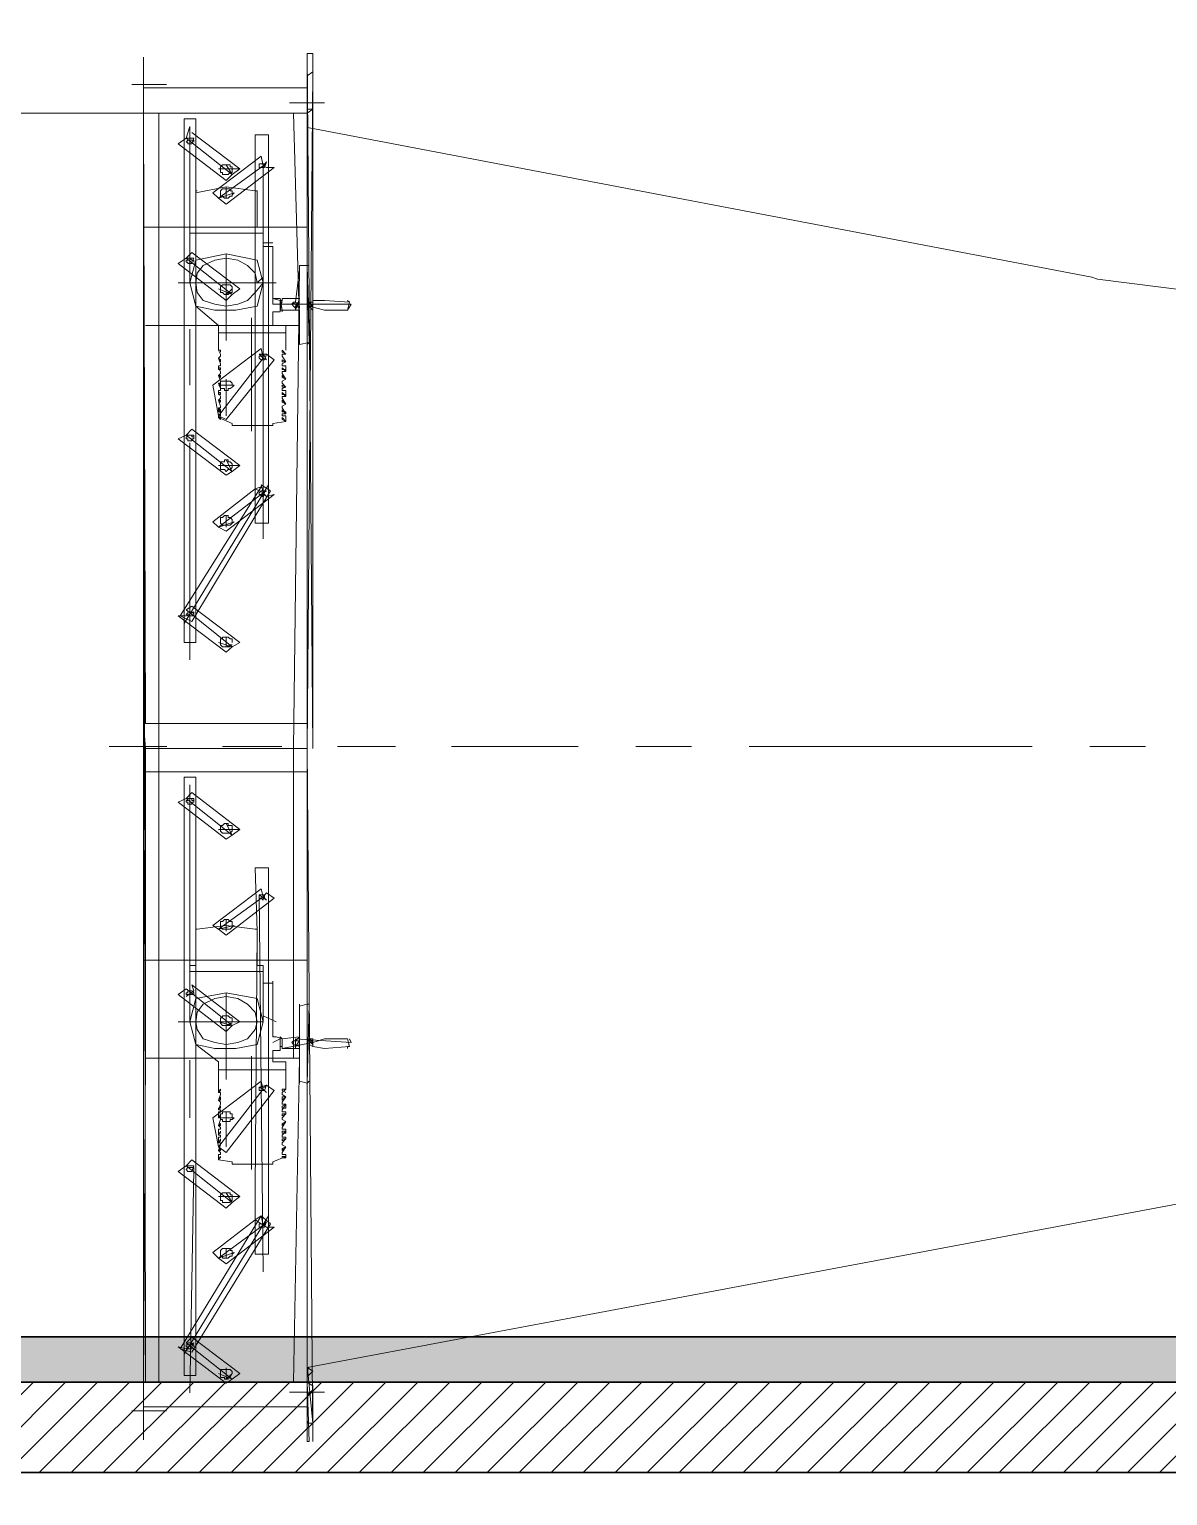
# Model space of a CAD drawing. Header units: centimetres. Extents: x -15511 to 6948, y 9649 to 14173.
# Drawn here: x -13399.2 to -13147.7, y 10909.9 to 11234 of the extents above; entities that cross this region are included whole.
import ezdxf

# ---------------------------------------------------------------- set-up
doc = ezdxf.new("R2010")
doc.units = ezdxf.units.CM
doc.header["$LTSCALE"] = 200
doc.linetypes.add('Dot 1mm', pattern=[0.1, 0, -0.1])
for name, color, linetype, lineweight in [('A$C5D0D0A5A_dwg', 8, 'Continuous', 9), ('A-FLOR', 192, 'Continuous', 9), ('A-FLOR-LEVL', 51, 'Continuous', 9), ('A-FLOR-PATT', 8, 'Continuous', 35), ('A-GENM', 13, 'Continuous', 9), ('TVF', 22, 'Continuous', 9)]:
    doc.layers.add(name, color=color, linetype=linetype, lineweight=lineweight)
pattern_1 = [(45, (-4285.505, 12015), (-3.535534, 3.535534), [])]

# ---------------------------------------------------------------- blocks, each defined once
blk = doc.blocks.new('P2 TVF TÜNELİ2 - P2 TVF TÜNELİ-1428277-A')
at = {"layer": 'A-GENM'}
h = blk.add_hatch(dxfattribs=at)
h.set_pattern_fill('FP_1', color=256, style=0, pattern_type=2)
h.set_pattern_definition(pattern_1)
h.paths.add_polyline_path([(-14351.98, 10697.35), (-11811.98, 10697.35), (-11811.98, 10749.18), (-14351.98, 10749.18), (-14351.98, 10706.04)], flags=0)
h.paths.add_polyline_path([(-12468.97, 10915), (-11811.98, 10915), (-11811.98, 10935), (-14351.98, 10935), (-14351.98, 10915), (-12511.83, 10915)], flags=0)
h.paths.add_polyline_path([(-11825.98, 11443.68), (-11811.98, 11443.68), (-11811.98, 11484.7), (-11929.5, 11484.7), (-11929.5, 11443.68), (-11851.98, 11443.68)], flags=0)
h.paths.add_polyline_path([(-12354.46, 11443.68), (-12354.46, 11484.7), (-14351.98, 11484.7), (-14351.98, 11443.68), (-12383.24, 11443.68)], flags=0)
at = {"layer": 'A-GENM', "lineweight": 25}
for p, q in [((-11851.98, 10935), (-14311.98, 10935)), ((-13555.19, 10915), (-11851.98, 10915))]:
    blk.add_line(p, q, dxfattribs=at)
blk = doc.blocks.new('A$C5D0D0A5A_dwg-1519576-A')
at = {"layer": 'TVF', "color": 55}
for p, q in [((-13368.91, 11221.81), (-13376.52, 11221.81)), ((-13334.01, 11217.74), (-13341.71, 11217.74)), ((-13337.82, 11212.26), (-13337.82, 11211.81)), ((-13355.71, 11196.63), (-13355.71, 11199.19)), ((-13370.58, 11168.55), (-13370.58, 11190.25)), ((-13355.71, 11165.19), (-13355.71, 11184.32)), ((-13337.82, 11181.75), (-13337.38, 11181.75)), ((-13328.87, 11174.05), (-13328.43, 11173.69)), ((-13363.76, 11155.36), (-13363.76, 11167.67)), ((-13357.39, 11166.87), (-13342.51, 11166.87)), ((-13339.5, 11164.31), (-13339.5, 11164.75)), ((-13337.38, 11164.75), (-13337.82, 11164.31)), ((-13355.71, 11148.54), (-13355.71, 11156.69)), ((-13363.76, 11094.61), (-13363.76, 11142.61)), ((-13355.71, 11123.92), (-13355.71, 11126.49)), ((-13381.56, 11075.48), (-13368.81, 11075.48)), ((-13356.5, 11075.48), (-13343.4, 11075.48)), ((-13331.09, 11075.48), (-13318.33, 11075.48)), ((-13305.94, 11075.48), (-13277.97, 11075.48)), ((-13265.22, 11075.48), (-13252.91, 11075.48)), ((-13240.15, 11075.48), (-13177.63, 11075.48)), ((-13164.88, 11075.48), (-13152.58, 11075.48)), ((-13363.76, 11018.54), (-13363.76, 11066.98)), ((-13355.71, 11034.65), (-13355.71, 11037.22)), ((-13339.5, 11018.54), (-13339.5, 11018.1)), ((-13363.76, 10993.39), (-13363.76, 11006.14)), ((-13357.39, 11004.01), (-13342.51, 11004.01)), ((-13339.5, 11001.09), (-13339.5, 11001.53)), ((-13337.38, 11001.53), (-13337.82, 11001.09)), ((-13355.71, 10987.01), (-13355.71, 10994.72)), ((-13355.71, 10962.39), (-13355.71, 10964.52)), ((-13334.01, 10932.77), (-13341.71, 10932.77)), ((-13368.91, 10928.62), (-13376.52, 10928.62))]:
    blk.add_line(p, q, dxfattribs=at)
at = {"layer": 'TVF', "color": 55, "flags": 128}
for points in [[(-13337.82, 11228.63), (-13336.58, 11075.04), (-13336.58, 11228.63), (-13337.82, 11228.63), (-13337.82, 11215.43), (-13336.58, 11216.31), (-13337.82, 11216.31), (-13337.82, 11215.43), (-13373.95, 11215.43), (-13373.95, 11080.53), (-13373.5, 11075.04)], [(-13337.82, 11069.9), (-13337.82, 11028.28), (-13337.82, 11001.09), (-13337.82, 10935), (-13373.51, 10935), (-13373.95, 11227.83), (-13373.95, 11080.53), (-13373.95, 11069.9), (-13373.95, 10935), (-13373.95, 11028.28)], [(-13373.51, 11221.01), (-13373.95, 11221.01), (-13373.5, 11221.01), (-13373.95, 11221.01), (-13373.95, 11215.43), (-13373.5, 11080.53), (-13337.82, 11080.53), (-13337.82, 11215.43), (-13337.82, 11221.01), (-13340.83, 11221.01), (-13370.58, 11221.01), (-13373.5, 11221.01)], [(-13573.95, 10935), (-13373.95, 10935), (-13573.95, 10935), (-13573.95, 11215.43), (-13373.95, 11215.43), (-13573.95, 11215.43)], [(-13340.83, 11215.43), (-13339.5, 11168.55), (-13345.43, 11168.55), (-13358.63, 11168.55), (-13373.5, 11168.55)], [(-13370.58, 10935), (-13370.58, 11006.58), (-13370.58, 11028.28), (-13370.58, 11075.04), (-13370.58, 11215.43)], [(-13355.71, 11204.01), (-13354.38, 11201.88), (-13355.71, 11200.55), (-13366.34, 11208.7), (-13364.56, 11209.94), (-13362.88, 11209.94), (-13363.32, 11208.7), (-13363.76, 11208.7), (-13364.21, 11208.7), (-13364.21, 11209.05), (-13364.56, 11209.05), (-13364.21, 11209.5), (-13363.76, 11209.5), (-13363.32, 11209.5), (-13362.88, 11209.5), (-13362.88, 11209.05)], [(-13365, 11098.42), (-13365, 11102.67), (-13346.32, 11133.31), (-13346.32, 11124.81), (-13349.33, 11124.81), (-13349.33, 11139.68), (-13349.33, 11196.63), (-13349.33, 11210.62), (-13346.32, 11210.62)], [(-13363.76, 11180.42), (-13363.76, 11212.51), (-13364.56, 11209.94), (-13354.38, 11201.88), (-13352.69, 11203.12)], [(-13357.39, 11203.12), (-13352.69, 11203.12), (-13363.32, 11211.18)], [(-13346.32, 11124.81), (-13346.32, 11139.68), (-13346.32, 11185.12), (-13346.32, 11210.62)], [(-13122.82, 11175.38), (-13141.5, 11176.17), (-13142.83, 11176.17), (-13163.2, 11178.74), (-13164.44, 11179.18), (-13336.58, 11212.09), (-13337.82, 11212.26)], [(-13354.38, 11197.87), (-13354.38, 11198.31), (-13354.82, 11198.31), (-13354.82, 11198.75), (-13355.26, 11198.75), (-13355.71, 11198.75), (-13356.06, 11198.75), (-13356.5, 11198.75), (-13356.95, 11198.31), (-13356.95, 11197.87), (-13356.95, 11197.43), (-13356.95, 11197.07), (-13356.5, 11197.07), (-13356.06, 11196.63), (-13355.71, 11196.63), (-13355.26, 11196.63), (-13354.82, 11197.07), (-13354.38, 11197.07), (-13354.38, 11197.43), (-13353.93, 11197.87), (-13357.39, 11196.63), (-13355.71, 11195.3), (-13345.08, 11203.45), (-13346.76, 11203.45), (-13347.56, 11203.8), (-13357.39, 11196.63), (-13358.63, 11197.87), (-13348, 11205.93)], [(-13347.21, 11203.8), (-13347.21, 11204.24), (-13347.56, 11204.24), (-13348, 11204.24), (-13348.45, 11204.24), (-13348.45, 11203.8), (-13348.45, 11203.45), (-13348, 11203.45), (-13347.56, 11203.45), (-13347.21, 11203.45), (-13346.76, 11204.69), (-13347.56, 11203.8), (-13348, 11205.93), (-13347.56, 11203.8), (-13347.56, 11121.35)], [(-13347.56, 11188.92), (-13347.56, 11190.25), (-13348.89, 11190.25), (-13348.89, 11197.87), (-13348.89, 11198.31), (-13349.33, 11198.31), (-13355.71, 11199.19), (-13362.43, 11197.87), (-13362.43, 11190.25), (-13363.76, 11190.25), (-13363.76, 11188.92), (-13355.71, 11188.92), (-13347.56, 11188.92), (-13347.56, 11186.8), (-13347.56, 11177.94), (-13349.33, 11175.82), (-13351.01, 11174.05), (-13353.14, 11173.25), (-13355.71, 11172.81), (-13358.19, 11173.25), (-13360.75, 11174.05), (-13362.08, 11175.82), (-13362.43, 11177.94), (-13362.08, 11180.07), (-13360.75, 11181.75), (-13358.19, 11182.99), (-13355.71, 11183.43), (-13353.14, 11182.99), (-13351.01, 11181.75), (-13349.33, 11180.07), (-13348.89, 11177.94), (-13363.76, 11177.94), (-13362.43, 11182.99), (-13355.71, 11184.32), (-13348.89, 11182.99), (-13347.56, 11177.94), (-13348.89, 11172.81), (-13353.58, 11171.92), (-13358.19, 11171.92), (-13362.43, 11172.81), (-13363.76, 11177.94)], [(-13362.43, 11190.25), (-13362.43, 11197.87), (-13362.43, 11198.31), (-13362.08, 11198.31)], [(-13337.82, 11162.62), (-13337.82, 11190.25), (-13348.89, 11190.25), (-13362.43, 11190.25), (-13373.95, 11190.25)], [(-13366.34, 11177.94), (-13363.76, 11177.94), (-13363.76, 11188.92)], [(-13357.39, 11176.62), (-13354.38, 11175.38), (-13355.71, 11174.05), (-13366.34, 11182.19), (-13364.56, 11183.43), (-13354.38, 11175.38), (-13352.69, 11176.62), (-13363.32, 11184.67), (-13364.56, 11183.43), (-13362.88, 11183.43), (-13363.32, 11182.55), (-13363.32, 11182.19), (-13363.76, 11182.19), (-13364.21, 11182.19), (-13364.21, 11182.55), (-13364.56, 11182.55), (-13364.56, 11182.99), (-13364.21, 11182.99), (-13364.21, 11183.43), (-13363.76, 11183.43), (-13363.32, 11182.99), (-13362.88, 11182.99), (-13362.88, 11182.55)], [(-13345.43, 11186.8), (-13347.56, 11186.8), (-13347.56, 11186), (-13345.43, 11186)], [(-13345.43, 11186), (-13345.43, 11173.25), (-13343.75, 11173.25), (-13343.75, 11171.57), (-13345.43, 11171.57), (-13345.43, 11168.55), (-13342.51, 11168.55), (-13342.51, 11163.07), (-13342.51, 11168.55)], [(-13339.5, 11180.42), (-13339.5, 11180.07), (-13339.5, 11180.42), (-13339.5, 11181.31), (-13340.83, 11075.04), (-13337.82, 11075.04), (-13340.83, 11075.04), (-13370.58, 11075.04), (-13373.95, 11075.04), (-13373.95, 10922.25)], [(-13340.38, 11172.36), (-13340.83, 11172.81), (-13341.18, 11173.25), (-13340.83, 11173.69), (-13340.38, 11173.69), (-13339.5, 11180.86), (-13339.5, 11181.31), (-13339.5, 11181.75), (-13337.82, 11181.75), (-13337.38, 11164.75), (-13339.5, 11164.31), (-13339.5, 11171.92), (-13343.31, 11171.92), (-13343.31, 11171.57)], [(-13354.38, 11176.62), (-13354.38, 11177.06), (-13354.82, 11177.5), (-13355.26, 11177.5), (-13355.71, 11177.5), (-13356.06, 11177.5), (-13356.5, 11177.5), (-13356.95, 11177.06), (-13356.95, 11176.62), (-13356.95, 11176.17), (-13356.95, 11175.82), (-13356.5, 11175.82), (-13356.06, 11175.38), (-13355.71, 11175.38), (-13355.26, 11175.38), (-13354.82, 11175.82), (-13354.38, 11175.82), (-13354.38, 11176.62), (-13355.71, 11175.38), (-13355.71, 11177.94)], [(-13347.56, 11179.18), (-13348.89, 11177.94), (-13347.56, 11177.94), (-13344.64, 11177.94)], [(-13328.87, 11171.92), (-13328.08, 11173.25), (-13341.62, 11173.25), (-13339.5, 11173.69), (-13340.38, 11173.25), (-13339.5, 11172.36), (-13339.5, 11172.81), (-13340.38, 11172.36), (-13339.5, 11173.69), (-13340.38, 11172.81), (-13340.38, 11171.92), (-13339.5, 11174.49), (-13343.31, 11174.49), (-13343.31, 11174.05), (-13343.75, 11174.05), (-13343.31, 11174.05), (-13343.75, 11171.92), (-13343.31, 11171.92), (-13343.75, 11174.49), (-13345.43, 11174.49), (-13343.75, 11174.05), (-13343.75, 11173.25), (-13336.58, 11173.25), (-13337.38, 11172.81), (-13336.58, 11171.92), (-13336.58, 11173.69), (-13337.38, 11173.69), (-13336.58, 11172.81), (-13336.58, 11173.69), (-13336.58, 11173.25)], [(-13350.13, 11145.18), (-13350.13, 11146.42), (-13354.38, 11146.42), (-13354.38, 11146.86), (-13357.39, 11148.18), (-13356.95, 11148.18), (-13356.95, 11147.74), (-13357.39, 11148.18), (-13357.39, 11148.54), (-13356.95, 11148.54), (-13356.95, 11148.98), (-13357.39, 11150.31), (-13356.95, 11149.87), (-13356.95, 11149.42), (-13357.39, 11149.42), (-13357.39, 11150.31), (-13356.95, 11150.31), (-13356.95, 11150.66), (-13357.39, 11152), (-13356.95, 11152), (-13356.95, 11151.55), (-13357.39, 11152), (-13356.95, 11152.44), (-13356.95, 11152.79), (-13357.39, 11153.68), (-13356.95, 11153.68), (-13356.95, 11153.24), (-13357.39, 11153.24), (-13357.39, 11153.68), (-13357.39, 11154.12), (-13356.95, 11154.12), (-13356.95, 11154.56), (-13357.39, 11155.8), (-13356.95, 11155.36), (-13356.95, 11154.92), (-13357.39, 11155.8), (-13356.95, 11155.8), (-13356.95, 11156.25), (-13357.39, 11157.49), (-13356.95, 11157.49), (-13356.95, 11157.04), (-13357.39, 11157.49), (-13356.95, 11157.93), (-13356.95, 11158.37), (-13357.39, 11159.17), (-13356.95, 11159.17), (-13356.95, 11158.81), (-13357.39, 11158.81), (-13357.39, 11159.17), (-13357.39, 11159.61), (-13356.95, 11159.61), (-13356.95, 11160.05), (-13357.39, 11161.29), (-13356.95, 11160.94), (-13356.95, 11160.5), (-13357.39, 11161.29), (-13356.95, 11161.74), (-13356.95, 11162.18), (-13357.39, 11163.07), (-13356.95, 11163.07), (-13356.95, 11162.62), (-13356.95, 11163.07), (-13357.39, 11163.07), (-13357.39, 11164.75), (-13357.39, 11168.55), (-13362.43, 11172.81)], [(-13342.51, 11162.18), (-13343.31, 11162.62), (-13343.31, 11163.07), (-13342.51, 11162.18), (-13343.31, 11162.18), (-13343.31, 11161.74), (-13342.51, 11160.5), (-13343.31, 11160.5), (-13343.31, 11160.94), (-13342.51, 11160.5), (-13343.31, 11160.05), (-13343.31, 11159.61), (-13342.51, 11159.61), (-13342.51, 11158.37), (-13342.51, 11158.81), (-13343.31, 11158.81), (-13343.31, 11159.17), (-13342.51, 11158.37), (-13343.31, 11158.37), (-13343.31, 11157.93), (-13342.51, 11156.69), (-13343.31, 11157.04), (-13343.31, 11157.49), (-13342.51, 11156.69), (-13343.31, 11156.25), (-13343.31, 11155.8), (-13342.51, 11154.92), (-13343.31, 11154.92), (-13343.31, 11155.36), (-13342.51, 11154.92), (-13343.31, 11154.56), (-13343.31, 11154.12), (-13342.51, 11154.12), (-13342.51, 11152.79), (-13342.51, 11153.24), (-13343.31, 11153.24), (-13343.31, 11153.68), (-13342.51, 11152.79), (-13343.31, 11152.79), (-13343.31, 11152.44), (-13342.51, 11151.11), (-13343.31, 11151.55), (-13343.31, 11152), (-13342.51, 11151.11), (-13343.31, 11150.66), (-13343.31, 11150.31), (-13342.51, 11148.98), (-13342.51, 11149.42), (-13343.31, 11149.42), (-13343.31, 11149.87), (-13342.51, 11148.98), (-13343.31, 11148.98), (-13343.31, 11148.54), (-13342.51, 11148.54), (-13342.51, 11147.3), (-13343.31, 11147.74), (-13343.31, 11148.18), (-13342.51, 11147.3), (-13345.43, 11146.86), (-13345.43, 11146.42), (-13350.13, 11146.42), (-13350.13, 11170.24)], [(-13357.39, 11148.54), (-13358.63, 11155.36), (-13348, 11163.42), (-13347.56, 11161.29), (-13348.45, 11162.18), (-13346.76, 11162.18), (-13347.21, 11160.94), (-13347.56, 11160.94), (-13348, 11160.94), (-13348.45, 11161.29), (-13348.45, 11161.74), (-13348, 11161.74), (-13348, 11162.18), (-13347.56, 11162.18), (-13347.21, 11161.74), (-13346.76, 11160.94), (-13347.56, 11161.29), (-13357.39, 11148.54), (-13355.71, 11147.74), (-13345.08, 11160.94), (-13346.76, 11162.18)], [(-13357.39, 11155.36), (-13353.93, 11155.36), (-13354.38, 11154.92), (-13354.82, 11154.56), (-13355.26, 11154.56), (-13355.26, 11154.12), (-13355.71, 11154.12), (-13356.06, 11154.12), (-13356.06, 11154.56), (-13356.5, 11154.56), (-13356.95, 11154.56), (-13356.95, 11154.92), (-13356.95, 11155.36), (-13356.95, 11155.8), (-13356.95, 11156.25), (-13356.5, 11156.25), (-13356.06, 11156.25), (-13355.71, 11156.25), (-13355.26, 11156.25), (-13354.82, 11156.25), (-13354.38, 11155.8), (-13354.38, 11155.36)], [(-13357.39, 11137.56), (-13352.69, 11137.56), (-13363.32, 11145.62), (-13364.56, 11144.29), (-13354.38, 11136.23), (-13355.71, 11138.8)], [(-13352.69, 11137.56), (-13354.38, 11136.23), (-13355.71, 11135.43), (-13366.34, 11143.5), (-13364.56, 11144.29), (-13362.88, 11144.29), (-13362.88, 11143.5), (-13363.32, 11143.5), (-13363.32, 11143.05), (-13363.76, 11143.05), (-13364.21, 11143.05), (-13364.21, 11143.5), (-13364.56, 11143.5), (-13364.56, 11143.94), (-13364.21, 11143.94), (-13364.21, 11144.29), (-13363.76, 11144.29), (-13363.32, 11144.29), (-13363.32, 11143.94), (-13362.88, 11143.94)], [(-13346.76, 11131.98), (-13347.56, 11131.54), (-13348, 11133.31), (-13345.88, 11131.98), (-13363.32, 11103.11), (-13365.89, 11104.35), (-13348, 11132.87), (-13349.33, 11132.43), (-13347.56, 11131.54), (-13347.21, 11131.18), (-13347.56, 11130.74), (-13348, 11130.74), (-13348, 11131.18), (-13348.45, 11131.18), (-13348.45, 11131.54), (-13348, 11131.98), (-13347.56, 11131.98), (-13347.21, 11131.98), (-13347.21, 11131.54)], [(-13354.38, 11125.16), (-13354.38, 11125.61), (-13354.82, 11126.05), (-13355.26, 11126.05), (-13355.26, 11126.49), (-13355.71, 11126.49), (-13356.06, 11126.49), (-13356.5, 11126.05), (-13356.95, 11126.05), (-13356.95, 11125.61), (-13356.95, 11125.16), (-13356.95, 11124.81), (-13356.5, 11124.37), (-13356.06, 11124.37), (-13355.71, 11124.37), (-13355.26, 11124.37), (-13354.82, 11124.37), (-13354.38, 11124.81), (-13353.93, 11125.16), (-13357.39, 11123.92), (-13355.71, 11123.04), (-13345.08, 11131.18), (-13346.76, 11130.74), (-13347.56, 11131.54), (-13357.39, 11123.92), (-13358.63, 11125.16), (-13349.33, 11132.43), (-13349.33, 11124.81)], [(-13357.39, 11098.42), (-13354.38, 11097.53), (-13355.71, 11096.29), (-13366.34, 11104.35), (-13364.56, 11104.35), (-13362.88, 11105.24), (-13362.88, 11104.35), (-13363.32, 11104.35), (-13363.76, 11104.35), (-13364.21, 11104.35), (-13364.56, 11104.79), (-13364.21, 11104.79), (-13364.21, 11105.24), (-13363.76, 11105.24), (-13363.32, 11105.24), (-13362.88, 11104.79)], [(-13354.38, 11098.42), (-13354.38, 11098.86), (-13354.38, 11099.3), (-13354.82, 11099.3), (-13355.26, 11099.66), (-13355.71, 11099.66), (-13356.06, 11099.66), (-13356.5, 11099.66), (-13356.5, 11099.3), (-13356.95, 11099.3), (-13356.95, 11098.86), (-13356.95, 11098.42), (-13356.95, 11097.97), (-13356.5, 11097.53), (-13356.06, 11097.53), (-13355.71, 11097.53), (-13355.26, 11097.53), (-13354.82, 11097.53), (-13354.82, 11097.97), (-13354.38, 11097.97), (-13355.71, 11097.53), (-13355.71, 11099.66)], [(-13337.82, 11080.53), (-13337.82, 11075.04), (-13337.82, 11069.9), (-13373.5, 11069.9), (-13373.5, 11006.58)], [(-13340.83, 11006.58), (-13340.83, 11028.28), (-13340.83, 11075.04), (-13370.58, 11075.04), (-13373.5, 11075.04), (-13373.5, 11069.9), (-13373.95, 11028.28), (-13362.43, 11028.28)], [(-13336.58, 10921.89), (-13337.82, 11075.04), (-13337.82, 10925.95), (-13336.58, 10925.95), (-13337.82, 10938.71), (-13337.82, 10938.26), (-13336.58, 10937.38), (-13337.82, 10936.14), (-13337.82, 10935.7)], [(-13365, 10936.45), (-13362.43, 10936.45), (-13362.43, 11068.66), (-13365, 11068.66), (-13365, 11028.28), (-13365, 11006.58), (-13365, 10936.45), (-13365, 10941.14), (-13346.32, 10971.78), (-13346.32, 10963.28), (-13349.33, 10963.28), (-13349.33, 10977.72), (-13348.89, 11034.65), (-13348.89, 11035.1), (-13349.33, 11035.1), (-13355.71, 11035.89), (-13362.08, 11035.1), (-13362.43, 11035.1), (-13362.08, 11035.1)], [(-13352.69, 11057.15), (-13363.32, 11065.29), (-13364.56, 11063.97), (-13354.38, 11055.91), (-13355.71, 11058.48)], [(-13357.39, 11057.15), (-13352.69, 11057.15), (-13354.38, 11055.91), (-13355.71, 11055.02), (-13366.34, 11063.17), (-13364.56, 11063.97), (-13362.88, 11063.97), (-13362.88, 11063.17), (-13363.32, 11063.17), (-13363.32, 11062.73), (-13363.76, 11062.73), (-13364.21, 11062.73), (-13364.21, 11063.17), (-13364.56, 11063.17), (-13364.56, 11063.53), (-13364.21, 11063.53), (-13364.21, 11063.97), (-13363.76, 11063.97), (-13363.32, 11063.97), (-13363.32, 11063.53), (-13362.88, 11063.53)], [(-13346.32, 10963.28), (-13346.32, 10977.72), (-13346.32, 11023.59), (-13346.32, 11048.65), (-13349.33, 11048.65), (-13348.89, 11034.65), (-13348.89, 11027.04), (-13347.56, 11027.04), (-13347.56, 11025.71)], [(-13354.38, 11035.89), (-13354.38, 11036.34), (-13354.38, 11036.78), (-13354.82, 11036.78), (-13355.26, 11037.22), (-13355.71, 11037.22), (-13356.06, 11037.22), (-13356.5, 11036.78), (-13356.95, 11036.78), (-13356.95, 11036.34), (-13356.95, 11035.89), (-13356.95, 11035.54), (-13356.5, 11035.1), (-13356.06, 11035.1), (-13355.71, 11035.1), (-13355.26, 11035.1), (-13354.82, 11035.1), (-13354.38, 11035.54), (-13353.93, 11035.89), (-13357.39, 11035.1), (-13355.71, 11033.77), (-13345.08, 11041.92), (-13346.76, 11043.16), (-13347.56, 11042.27), (-13348, 11044.04), (-13358.63, 11035.89), (-13357.39, 11035.1), (-13347.56, 11042.27), (-13346.76, 11041.48), (-13348.45, 11042.72), (-13347.56, 10959.38)], [(-13337.82, 11028.28), (-13348.89, 11028.28), (-13362.43, 11028.28), (-13362.43, 11034.65), (-13362.43, 11027.04), (-13363.76, 11027.04), (-13363.76, 11025.71), (-13355.71, 11025.71), (-13347.56, 11025.71), (-13347.56, 11023.59), (-13347.56, 11023.14), (-13345.43, 11023.14), (-13345.43, 11023.59)], [(-13350.13, 10981.96), (-13350.13, 10983.2), (-13354.38, 10983.2), (-13354.38, 10983.65), (-13357.39, 10984.09), (-13356.95, 10984.89), (-13356.95, 10984.53), (-13357.39, 10984.53), (-13357.39, 10984.09), (-13357.39, 10985.33), (-13356.95, 10985.33), (-13356.95, 10985.77), (-13357.39, 10986.22), (-13356.95, 10986.66), (-13356.95, 10986.22), (-13357.39, 10986.22), (-13356.95, 10987.46), (-13356.95, 10987.9), (-13357.39, 10987.9), (-13356.95, 10988.78), (-13356.95, 10988.34), (-13357.39, 10987.9), (-13357.39, 10989.14), (-13356.95, 10989.14), (-13356.95, 10989.58), (-13357.39, 10989.58), (-13356.95, 10990.47), (-13356.95, 10990.02), (-13357.39, 10990.02), (-13357.39, 10989.58), (-13357.39, 10990.91), (-13356.95, 10990.91), (-13356.95, 10991.26), (-13357.39, 10991.71), (-13356.95, 10992.15), (-13356.95, 10991.71), (-13357.39, 10991.71), (-13356.95, 10993.03), (-13356.95, 10993.39), (-13357.39, 10993.39), (-13356.95, 10994.27), (-13356.95, 10993.83), (-13357.39, 10993.39), (-13357.39, 10994.72), (-13356.95, 10994.72), (-13356.95, 10995.16), (-13357.39, 10995.16), (-13356.95, 10995.96), (-13356.95, 10995.51), (-13357.39, 10995.51), (-13357.39, 10995.16), (-13356.95, 10996.4), (-13356.95, 10996.84), (-13357.39, 10997.29), (-13356.95, 10998.08), (-13356.95, 10997.29), (-13357.39, 10997.29), (-13356.95, 10998.53), (-13356.95, 10998.97), (-13357.39, 10998.97), (-13356.95, 10999.77), (-13356.95, 10999.41), (-13357.39, 10998.97), (-13357.39, 10999.77), (-13357.39, 11001.53), (-13357.39, 11005.79), (-13362.43, 11009.6), (-13363.76, 11014.64), (-13363.76, 11025.71)], [(-13340.38, 11010.39), (-13340.83, 11010.39), (-13341.18, 11010.04), (-13340.83, 11009.6), (-13339.5, 11009.15), (-13339.5, 11009.6), (-13340.38, 11009.15), (-13339.5, 11010.39), (-13340.38, 11010.39), (-13340.38, 11008.71), (-13339.5, 11008.71), (-13339.5, 11011.28), (-13343.31, 11010.84), (-13343.75, 11011.28), (-13343.75, 11010.84), (-13343.75, 11010.04), (-13343.75, 11009.15), (-13343.31, 11009.15), (-13343.31, 11008.71), (-13343.31, 11010.84), (-13344.64, 11011.28), (-13345.43, 11011.28), (-13345.43, 11023.14), (-13347.56, 11023.14), (-13347.56, 11014.64), (-13363.76, 11014.64), (-13366.34, 11014.64)], [(-13357.39, 11014.64), (-13354.38, 11013.84), (-13355.71, 11012.52), (-13366.34, 11020.66), (-13364.56, 11021.9), (-13354.38, 11013.84), (-13352.69, 11014.64), (-13363.32, 11022.79), (-13362.88, 11021.46), (-13364.56, 11020.22)], [(-13355.71, 11021.02), (-13362.43, 11019.78), (-13363.76, 11014.64)], [(-13355.71, 11001.89), (-13355.71, 11021.02), (-13348.89, 11019.78), (-13347.56, 11014.64), (-13348.89, 11009.6), (-13353.58, 11008.71), (-13358.19, 11008.71), (-13362.43, 11009.6)], [(-13348.89, 11014.64), (-13349.33, 11016.77), (-13351.01, 11018.54), (-13353.14, 11019.78), (-13355.71, 11020.22), (-13358.19, 11019.78), (-13360.75, 11018.54), (-13362.08, 11016.77), (-13362.43, 11014.64), (-13362.08, 11012.96), (-13360.75, 11010.84), (-13358.19, 11010.04), (-13355.71, 11009.6), (-13353.14, 11010.04), (-13351.01, 11010.84), (-13349.33, 11012.96), (-13348.89, 11014.64), (-13347.56, 11014.64), (-13347.56, 11015.97), (-13344.64, 11014.64)], [(-13354.38, 11014.64), (-13354.38, 11015.08), (-13354.38, 11015.53), (-13354.82, 11015.53), (-13355.26, 11015.97), (-13355.71, 11015.97), (-13356.06, 11015.97), (-13356.5, 11015.97), (-13356.5, 11015.53), (-13356.95, 11015.53), (-13356.95, 11015.08), (-13356.95, 11014.64), (-13356.95, 11014.29), (-13356.5, 11013.84), (-13356.06, 11013.84), (-13355.71, 11013.84), (-13355.26, 11013.84), (-13354.82, 11013.84), (-13354.82, 11014.29), (-13354.38, 11014.29), (-13355.71, 11013.84), (-13355.71, 11015.97)], [(-13339.5, 11018.1), (-13337.82, 11018.54), (-13337.38, 11018.54), (-13337.82, 11001.09), (-13339.5, 11001.53), (-13339.5, 11008.71), (-13343.31, 11008.71), (-13336.58, 11010.04), (-13334.01, 11010.84), (-13328.87, 11010.84), (-13328.43, 11009.15), (-13334.01, 11008.71), (-13336.58, 11009.15), (-13336.58, 11010.84), (-13336.58, 11010.39), (-13336.58, 11009.6), (-13336.58, 11009.15)], [(-13328.43, 11010.84), (-13328.08, 11010.04), (-13340.38, 11010.84), (-13340.38, 11010.39), (-13339.5, 11011.28), (-13339.5, 11016.77), (-13339.5, 11017.21), (-13339.5, 11018.1)], [(-13342.51, 11005.79), (-13342.51, 10999.77), (-13342.51, 11005.79), (-13345.43, 11005.79), (-13345.43, 11008.27), (-13343.75, 11008.27), (-13343.75, 11009.15), (-13343.75, 11010.84), (-13345.43, 11010.04)], [(-13336.58, 11009.15), (-13336.58, 11010.84), (-13337.38, 11010.84), (-13336.58, 11010.39), (-13336.58, 11009.6), (-13337.38, 11010.39), (-13337.38, 11010.84), (-13336.58, 11010.04), (-13336.58, 11009.15), (-13337.38, 11009.6)], [(-13328.43, 11009.15), (-13328.87, 11009.15), (-13328.87, 11008.71)], [(-13340.83, 10935), (-13339.5, 11006.58), (-13345.43, 11006.58), (-13358.63, 11006.58), (-13373.5, 11006.58), (-13373.95, 10935), (-13373.95, 10929.51), (-13373.51, 10929.51), (-13373.95, 10929.51)], [(-13342.51, 10998.97), (-13343.31, 10999.41), (-13343.31, 10999.77), (-13342.51, 10999.77), (-13343.31, 10998.97), (-13343.31, 10998.53), (-13342.51, 10998.08), (-13343.31, 10997.29), (-13343.31, 10998.08), (-13342.51, 10998.08), (-13343.31, 10996.84), (-13343.31, 10996.4), (-13342.51, 10996.4), (-13342.51, 10995.51), (-13343.31, 10995.51), (-13343.31, 10995.96), (-13342.51, 10996.4), (-13343.31, 10995.16), (-13343.31, 10994.72), (-13342.51, 10994.72), (-13342.51, 10994.27), (-13343.31, 10993.83), (-13343.31, 10994.27), (-13342.51, 10994.27), (-13343.31, 10993.39), (-13343.31, 10993.03), (-13342.51, 10992.59), (-13343.31, 10991.71), (-13343.31, 10992.15), (-13342.51, 10992.59), (-13343.31, 10991.26), (-13343.31, 10990.91), (-13342.51, 10990.91), (-13342.51, 10990.47), (-13342.51, 10990.02), (-13343.31, 10990.02), (-13343.31, 10990.47), (-13342.51, 10990.47), (-13343.31, 10989.58), (-13343.31, 10989.14), (-13342.51, 10989.14), (-13342.51, 10988.78), (-13343.31, 10988.34), (-13343.31, 10988.78), (-13342.51, 10988.78), (-13343.31, 10987.9), (-13343.31, 10987.46), (-13342.51, 10987.01), (-13343.31, 10986.22), (-13343.31, 10986.66), (-13342.51, 10987.01), (-13343.31, 10985.77), (-13343.31, 10985.33), (-13342.51, 10985.33), (-13342.51, 10984.89), (-13342.51, 10984.53), (-13343.31, 10984.53), (-13343.31, 10984.89), (-13342.51, 10984.89), (-13345.43, 10983.65), (-13345.43, 10983.2), (-13350.13, 10983.2), (-13350.13, 11007.03)], [(-13357.39, 10987.01), (-13355.71, 10985.77), (-13345.08, 10999.41), (-13346.76, 11000.65), (-13347.21, 11000.21), (-13347.56, 11000.21), (-13348, 11000.21), (-13348.45, 11000.21), (-13348.45, 10999.77), (-13348.45, 10999.41), (-13348, 10999.41), (-13347.56, 10999.41), (-13347.21, 10999.41), (-13346.76, 11000.65), (-13348.45, 11000.21), (-13347.56, 10999.77), (-13348, 11001.53), (-13358.63, 10993.39), (-13357.39, 10987.01), (-13347.56, 10999.77), (-13346.76, 10998.97)], [(-13357.39, 10993.39), (-13353.93, 10993.39), (-13354.38, 10993.03), (-13354.82, 10993.03), (-13354.82, 10992.59), (-13355.26, 10992.59), (-13355.71, 10992.59), (-13356.06, 10992.59), (-13356.5, 10992.59), (-13356.5, 10993.03), (-13356.95, 10993.03), (-13356.95, 10993.39), (-13356.95, 10993.83), (-13356.95, 10994.27), (-13356.5, 10994.27), (-13356.5, 10994.72), (-13356.06, 10994.72), (-13355.71, 10994.72), (-13355.26, 10994.72), (-13354.82, 10994.72), (-13354.82, 10994.27), (-13354.38, 10994.27), (-13354.38, 10993.83), (-13354.38, 10993.39)], [(-13357.39, 10976.03), (-13352.69, 10976.03), (-13363.32, 10984.09), (-13364.56, 10982.76), (-13354.38, 10974.7), (-13355.71, 10976.83)], [(-13352.69, 10976.03), (-13354.38, 10974.7), (-13355.71, 10973.46), (-13366.34, 10981.52), (-13364.56, 10982.76), (-13362.88, 10982.76), (-13363.32, 10981.52), (-13363.76, 10981.52), (-13364.21, 10981.52), (-13364.56, 10981.96), (-13364.21, 10982.4), (-13363.76, 10982.4), (-13363.32, 10982.4), (-13362.88, 10982.4), (-13362.88, 10981.96), (-13363.76, 10932.64)], [(-13141.5, 10975.15), (-13337.82, 10938.26), (-13141.5, 10975.15)], [(-13347.21, 10969.65), (-13347.21, 10970.01), (-13347.56, 10970.01), (-13348, 10970.01), (-13348.45, 10970.01), (-13348.45, 10969.65), (-13348.45, 10969.21), (-13348, 10969.21), (-13347.56, 10969.21), (-13347.21, 10969.21), (-13346.76, 10970.45), (-13347.56, 10969.65), (-13348, 10971.78), (-13365.89, 10942.38), (-13363.32, 10941.58), (-13345.88, 10970.01), (-13348, 10971.78), (-13349.33, 10970.89), (-13347.56, 10969.65)], [(-13354.38, 10963.63), (-13354.38, 10964.07), (-13354.82, 10964.07), (-13354.82, 10964.52), (-13355.26, 10964.52), (-13355.71, 10964.52), (-13356.06, 10964.52), (-13356.5, 10964.52), (-13356.95, 10964.07), (-13356.95, 10963.63), (-13356.95, 10963.28), (-13356.95, 10962.83), (-13356.5, 10962.83), (-13356.5, 10962.39), (-13356.06, 10962.39), (-13355.71, 10962.39), (-13355.26, 10962.39), (-13354.82, 10962.83), (-13354.38, 10962.83), (-13354.38, 10963.28), (-13353.93, 10963.63), (-13357.39, 10962.39), (-13355.71, 10961.15), (-13345.08, 10969.21), (-13346.76, 10969.21), (-13347.56, 10969.65), (-13357.39, 10962.39), (-13358.63, 10963.63), (-13349.33, 10970.89), (-13349.33, 10963.28)], [(-13357.39, 10936.89), (-13354.38, 10935.65), (-13355.71, 10934.76), (-13366.34, 10942.82), (-13364.56, 10942.38), (-13362.88, 10943.71), (-13363.32, 10942.82), (-13363.32, 10942.38), (-13363.76, 10942.38), (-13364.21, 10942.38), (-13364.21, 10942.82), (-13364.56, 10942.82), (-13364.56, 10943.26), (-13364.21, 10943.26), (-13364.21, 10943.71), (-13363.76, 10943.71), (-13363.32, 10943.71), (-13363.32, 10943.26), (-13362.88, 10943.26), (-13362.88, 10942.82)], [(-13354.38, 10936.89), (-13354.38, 10937.33), (-13354.82, 10937.77), (-13355.26, 10937.77), (-13355.71, 10937.77), (-13356.06, 10937.77), (-13356.5, 10937.77), (-13356.95, 10937.77), (-13356.95, 10937.33), (-13356.95, 10936.89), (-13356.95, 10936.45), (-13356.95, 10936), (-13356.5, 10936), (-13356.06, 10936), (-13356.06, 10935.65), (-13355.71, 10935.65), (-13355.26, 10935.65), (-13355.26, 10936), (-13354.82, 10936), (-13354.38, 10936.89), (-13355.71, 10935.65), (-13355.71, 10938.13)], [(-13337.02, 10925.95), (-13337.46, 10925.95), (-13337.82, 10926.4), (-13337.82, 10926.75), (-13337.82, 10927.19), (-13337.82, 10927.64), (-13337.82, 10928.52), (-13337.82, 10928.88), (-13337.82, 10929.32), (-13337.82, 10930.21), (-13337.82, 10930.65), (-13337.82, 10931), (-13337.82, 10931.89), (-13337.82, 10932.33), (-13337.82, 10932.77), (-13337.82, 10933.13), (-13337.82, 10934.01), (-13337.82, 10934.46), (-13337.82, 10934.9), (-13337.82, 10936.58), (-13337.82, 10937.38), (-13337.46, 10938.26), (-13337.82, 10938.26), (-13337.82, 10938.71)], [(-13373.95, 10929.51), (-13370.58, 10929.51), (-13340.83, 10929.51), (-13337.82, 10929.51), (-13337.82, 10935), (-13337.82, 10934.2), (-13337.82, 10933.76), (-13337.82, 10933.32), (-13337.82, 10932.52), (-13337.82, 10930.75), (-13337.82, 10930.4), (-13337.82, 10929.95), (-13337.82, 10929.07), (-13337.82, 10928.62), (-13337.82, 10928.27), (-13337.82, 10927.83), (-13337.82, 10926.94), (-13337.82, 10926.5), (-13337.82, 10926.14), (-13337.82, 10925.26), (-13337.82, 10924.82), (-13337.82, 10924.37), (-13337.82, 10923.58), (-13337.82, 10923.13), (-13337.82, 10922.69), (-13337.82, 10922.25), (-13337.82, 10921.89), (-13337.38, 10921.89), (-13337.82, 10935), (-13336.58, 10934.2), (-13336.58, 10921.89)], [(-13336.58, 10933.32), (-13337.82, 10932.08), (-13337.82, 10931.64)]]:
    blk.add_lwpolyline(points, dxfattribs=at)
for points in [[(-13336.58, 11224.56), (-13337.82, 11075.04), (-13337.82, 11223.68)], [(-13365, 11190.25), (-13365, 11214.19), (-13362.43, 11214.19), (-13362.43, 11098.42), (-13365, 11098.42), (-13365, 11168.55)], [(-13354.38, 11203.12), (-13354.38, 11202.68), (-13354.38, 11202.32), (-13354.82, 11202.32), (-13355.26, 11201.88), (-13355.71, 11201.88), (-13356.06, 11201.88), (-13356.5, 11201.88), (-13356.5, 11202.32), (-13356.95, 11202.32), (-13356.95, 11202.68), (-13356.95, 11203.12), (-13356.95, 11203.56), (-13356.5, 11204.01), (-13356.06, 11204.01), (-13355.71, 11204.01), (-13355.26, 11204.01), (-13354.82, 11204.01), (-13354.82, 11203.56), (-13354.38, 11203.56)], [(-13334.01, 11174.05), (-13328.43, 11173.69), (-13328.87, 11171.92), (-13334.01, 11171.92), (-13337.38, 11172.81), (-13336.58, 11172.81), (-13336.58, 11172.36), (-13336.58, 11173.69), (-13337.38, 11173.69), (-13336.58, 11173.69), (-13336.58, 11174.05)], [(-13354.38, 11137.56), (-13354.38, 11137.12), (-13354.82, 11136.67), (-13355.26, 11136.67), (-13355.71, 11136.23), (-13356.06, 11136.67), (-13356.5, 11136.67), (-13356.95, 11136.67), (-13356.95, 11137.12), (-13356.95, 11137.56), (-13356.95, 11137.91), (-13356.95, 11138.36), (-13356.5, 11138.36), (-13356.06, 11138.36), (-13356.06, 11138.8), (-13355.71, 11138.8), (-13355.26, 11138.8), (-13355.26, 11138.36), (-13354.82, 11138.36), (-13354.38, 11137.91)], [(-13364.56, 11105.68), (-13354.38, 11097.53), (-13352.69, 11098.42), (-13363.32, 11106.48)], [(-13354.38, 11057.15), (-13354.38, 11056.79), (-13354.82, 11056.35), (-13355.26, 11056.35), (-13355.71, 11056.35), (-13356.06, 11056.35), (-13356.5, 11056.35), (-13356.95, 11056.79), (-13356.95, 11057.15), (-13356.95, 11057.59), (-13356.95, 11058.04), (-13356.5, 11058.04), (-13356.06, 11058.48), (-13355.71, 11058.48), (-13355.26, 11058.48), (-13355.26, 11058.04), (-13354.82, 11058.04), (-13354.38, 11058.04), (-13354.38, 11057.59)], [(-13347.21, 11042.27), (-13347.21, 11041.92), (-13347.56, 11041.92), (-13347.56, 11041.48), (-13348, 11041.92), (-13348.45, 11041.92), (-13348.45, 11042.27), (-13348.45, 11042.72), (-13348, 11042.72), (-13347.56, 11042.72), (-13347.21, 11042.72)], [(-13362.88, 11021.02), (-13362.88, 11020.66), (-13363.32, 11020.66), (-13363.76, 11020.66), (-13364.21, 11020.66), (-13364.56, 11020.66), (-13364.56, 11021.02), (-13364.21, 11021.02), (-13364.21, 11021.46), (-13363.76, 11021.46), (-13363.32, 11021.46)], [(-13354.38, 10976.03), (-13354.38, 10975.59), (-13354.38, 10975.15), (-13354.82, 10975.15), (-13354.82, 10974.7), (-13355.26, 10974.7), (-13355.71, 10974.7), (-13356.06, 10974.7), (-13356.5, 10974.7), (-13356.5, 10975.15), (-13356.95, 10975.15), (-13356.95, 10975.59), (-13356.95, 10976.03), (-13356.95, 10976.39), (-13356.5, 10976.83), (-13356.06, 10976.83), (-13355.71, 10976.83), (-13355.26, 10976.83), (-13354.82, 10976.83), (-13354.82, 10976.39), (-13354.38, 10976.39)], [(-13364.56, 10943.71), (-13354.38, 10935.65), (-13352.69, 10936.89), (-13363.32, 10944.95)]]:
    blk.add_lwpolyline(points, close=True, dxfattribs=at)

msp = doc.modelspace()

# ---------------------------------------------------------------- hatches: boundary and pattern name
at = {"layer": 'A-FLOR-PATT', "lineweight": 9}
h = msp.add_hatch(dxfattribs=at)
h.set_pattern_fill('FP_2', color=256, style=0, pattern_type=2)
h.set_pattern_definition([(50, (-4285.505, 12015), (72.87376, -6.37607), [7.62, -83.82]), (355, (-4285.505, 12015), (-14.097, 76.42244), [6.096, -67.056]), (100.451, (-4279.43, 12014.47), (58.77696, 70.04687), [6.476, -71.236]), (46.184, (-4285.505, 12035.32), (108.4314, -16.81745), [11.43, -125.73]), (96.636, (-4276.47, 12033.92), (94.961, 98.9709), [9.714, -106.854]), (351.184, (-4285.5, 12035.32), (94.9623, 98.9702), [9.144, -100.584]), (21, (-4275.345, 12030.24), (60.64565, -40.90654), [7.62, -83.82]), (326, (-4275.345, 12030.24), (24.72083, 73.67493), [6.096, -67.056]), (71.451, (-4270.29, 12026.83), (85.3669, 32.76874), [6.476, -71.236]), (37.5, (-4285.505, 12015), (1.235525, 33.82243), [3.353, -62.89, 3.353, -64.719, -67.31]), (37.5, (-4285.505, 12015), (1.235525, 33.82243), [-134.315, 3.353, -63.957]), (7.5, (-4285.505, 12015), (26.72815, 40.07255), [3.353, -35.458, 3.353, -61.366, -25.654]), (7.5, (-4285.505, 12015), (26.72815, 40.07255), [-103.53, 3.353, -22.301]), (327.5, (-4308.16, 12015), (54.23632, -2.29212), [3.353, -22.047, 3.353, -75.895, -105.156]), (327.5, (-4308.16, 12015), (54.23632, -2.29212), [-104.648, 3.353, -101.803]), (317.5, (-4318.32, 12015), (59.25158, 10.17014), [3.353, -29.667, 3.353, -49.276, -74.676]), (317.5, (-4318.32, 12015), (59.25158, 10.17014), [-85.649, 3.353, -71.323])])
h.paths.add_polyline_path([(5363.17, 10935), (5388.02, 10935), (5388.02, 10945), (4668.02, 10945), (4668.02, 10935), (5320.31, 10935)], flags=0)
h.paths.add_polyline_path([(-14311.98, 10935), (-11851.98, 10935), (-11851.98, 10945), (-14311.98, 10945)], flags=0)
h.paths.add_polyline_path([(4634.46, 10935), (4648.02, 10935), (4648.02, 10945), (2928.02, 10945), (2928.02, 10935), (4591.59, 10935)], flags=0)
h.paths.add_polyline_path([(-11331.63, 10935), (-9952.98, 10935), (-9952.98, 10945), (-11331.63, 10945)], flags=0)
h.paths.add_polyline_path([(2405.44, 10935), (2407.66, 10935), (2407.66, 10945), (1078.02, 10945), (1078.02, 10935), (2233.98, 10935)], flags=0)
h.paths.add_polyline_path([(-6661.98, 10935), (-5501.98, 10935), (-5501.98, 10945), (-6661.98, 10945)], flags=0)
h.paths.add_polyline_path([(-852.36, 10935), (-811.98, 10935), (-811.98, 10945), (-5141.98, 10945), (-5141.98, 10935), (-938.09, 10935)], flags=0)
h = msp.add_hatch(dxfattribs=at)
h.set_pattern_fill('FP_1', color=256, style=0, pattern_type=2)
h.set_pattern_definition(pattern_1)
h.paths.add_polyline_path([(-14311.98, 10915), (-11851.98, 10915), (-11851.98, 10935), (-14311.98, 10935)], flags=0)
h.paths.add_polyline_path([(5363.17, 10915), (5388.02, 10915), (5388.02, 10935), (2928.02, 10935), (2928.02, 10915), (5320.31, 10915)], flags=0)
h.paths.add_polyline_path([(-11331.63, 10915), (-9952.98, 10915), (-9952.98, 10935), (-11331.63, 10935)], flags=0)
h.paths.add_polyline_path([(2405.44, 10915), (2407.66, 10915), (2407.66, 10935), (1078.02, 10935), (1078.02, 10915), (2233.98, 10915)], flags=0)
h.paths.add_polyline_path([(-6811.98, 10915), (-661.98, 10915), (-661.98, 10935), (-6811.98, 10935)], flags=0)

# ---------------------------------------------------------------- linework, layer by layer
at = {"layer": 'A-FLOR', "lineweight": 35}
for p, q in [((-11851.98, 10945), (-14311.98, 10945)), ((-11851.98, 10935), (-14311.98, 10935)), ((-14311.98, 10915), (-11851.98, 10915))]:
    msp.add_line(p, q, dxfattribs=at)
at = {"layer": 'A-FLOR-LEVL', "linetype": 'Dot 1mm'}
msp.add_line((-15511.05, 10935), (6947.94, 10935), dxfattribs=at)

# ---------------------------------------------------------------- block references
at = {"layer": 'A$C5D0D0A5A_dwg', "color": 55}
msp.add_blockref('A$C5D0D0A5A_dwg-1519576-A', (0, 0), dxfattribs=at)
at = {"layer": 'A-GENM'}
msp.add_blockref('P2 TVF TÜNELİ2 - P2 TVF TÜNELİ-1428277-A', (0, 0), dxfattribs=at)

doc.saveas('drawing.dxf')
